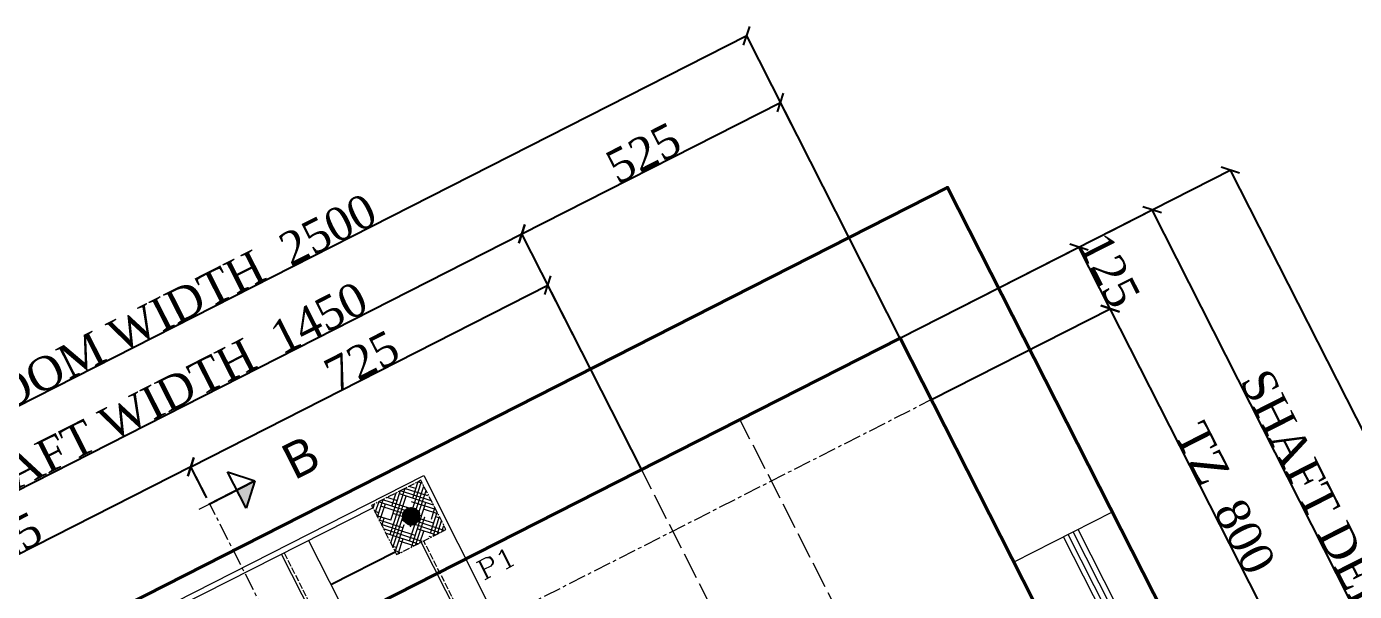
# Model space of a CAD drawing. Header units: millimetres. Extents: x 9028 to 18688, y -22518 to -16466.
# Drawn here: x 13603 to 16007, y -17910 to -16888 of the extents above; entities that cross this region are included whole.
import ezdxf

# ---------------------------------------------------------------- set-up
doc = ezdxf.new("R2010")
doc.units = ezdxf.units.MM
doc.linetypes.add('$0$ACAD_ISO02W100', pattern=[15, 12, -3])
doc.linetypes.add('$0$CENTER', pattern=[50.8, 31.75, -6.35, 6.35, -6.35])
for name, color, linetype, lineweight in [('$0$Car', 3, 'Continuous', 18), ('$0$CL', 2, '$0$CENTER', 0), ('$0$DL', 8, '$0$ACAD_ISO02W100', 0), ('$0$Wall', 1, 'Continuous', 50)]:
    doc.layers.add(name, color=color, linetype=linetype, lineweight=lineweight)
doc.styles.add('$0$nassar2', font='cent.shx', dxfattribs={"height": 60})
doc.dimstyles.new('$0$Nassar2', dxfattribs={"dimtxt": 35, "dimasz": 25, "dimexe": 1.25, "dimexo": 0.625, "dimtad": 1, "dimtxsty": '$0$nassar2', "dimblk": '$0$_Oblique', "dimcen": 2.5, "dimadec": 0, "dimazin": 0, "dimtfac": 1, "dimtmove": 0, "dimatfit": 3, "dimldrblk": '$0$_Oblique', "dimfxl": 1, "dimarcsym": 0})

# ---------------------------------------------------------------- blocks, each defined once
blk = doc.blocks.new('$0$_Oblique')
at = {"color": 0, "linetype": 'ByBlock', "lineweight": -2}
blk.add_line((-0.5, -0.5), (0.5, 0.5), dxfattribs=at)
blk = doc.blocks.new('*D49')
at = {"color": 0, "lineweight": -2, "transparency": 16777216}
for p, q in [((13900.5, -17684.7), (13254.2, -18013)), ((13929.2, -17741), (13900, -17683.5)), ((13331, -18164.2), (13253.6, -18011.9))]:
    blk.add_line(p, q, dxfattribs=at)
at = {"layer": 'Defpoints', "color": 0, "transparency": 16777216}
for p in [(13929.5, -17741.6), (13254.2, -18013), (13331.2, -18164.7)]:
    blk.add_point(p, dxfattribs=at)
at = {"color": 0, "lineweight": -2, "transparency": 16777216, "xscale": 25, "yscale": 25, "zscale": 25}
for p, rotation in [((13900.5, -17684.7), 26.92901637119424), ((13254.2, -18013), 206.9290163711943)]:
    blk.add_blockref('$0$_Oblique', p, dxfattribs=dict(at, rotation=rotation))
at = {"color": 0, "transparency": 16777216, "insert": (13563.5, -17821.5), "char_height": 60, "attachment_point": 5, "rotation": 26.929, "style": '$0$nassar2'}
blk.add_mtext('725', dxfattribs=at)
blk = doc.blocks.new('*D50')
at = {"color": 0, "lineweight": -2, "transparency": 16777216}
for p, q in [((14623.7, -17507.5), (14546.4, -17355.2)), ((13900.5, -17684.7), (14546.9, -17356.3)), ((13927, -17736.8), (13900, -17683.5))]:
    blk.add_line(p, q, dxfattribs=at)
at = {"layer": 'Defpoints', "color": 0, "transparency": 16777216}
for p in [(14546.9, -17356.3), (14624, -17508.1), (13927.3, -17737.3)]:
    blk.add_point(p, dxfattribs=at)
at = {"color": 0, "lineweight": -2, "transparency": 16777216, "xscale": 25, "yscale": 25, "zscale": 25}
for p, rotation in [((14546.9, -17356.3), 26.92901637119429), ((13900.5, -17684.7), 206.9290163711943)]:
    blk.add_blockref('$0$_Oblique', p, dxfattribs=dict(at, rotation=rotation))
at = {"color": 0, "transparency": 16777216, "insert": (14209.9, -17493.2), "char_height": 60, "attachment_point": 5, "rotation": 26.929, "style": '$0$nassar2'}
blk.add_mtext('725', dxfattribs=at)
blk = doc.blocks.new('*D52')
at = {"color": 0, "lineweight": -2, "transparency": 16777216}
for p, q in [((15241.5, -17563.1), (15566.1, -17398.2)), ((15927.3, -18112), (15564.9, -17398.8)), ((15603.8, -18276.3), (15928.4, -18111.5))]:
    blk.add_line(p, q, dxfattribs=at)
at = {"layer": 'Defpoints', "color": 0, "transparency": 16777216}
for p in [(15564.9, -17398.8), (15241, -17563.4), (15603.3, -18276.6)]:
    blk.add_point(p, dxfattribs=at)
at = {"color": 0, "lineweight": -2, "transparency": 16777216, "xscale": 25, "yscale": 25, "zscale": 25}
for p, rotation in [((15564.9, -17398.8), 116.9290163711014), ((15927.3, -18112), 296.9290163711014)]:
    blk.add_blockref('$0$_Oblique', p, dxfattribs=dict(at, rotation=rotation))
at = {"color": 0, "transparency": 16777216, "insert": (15773.4, -17741.5), "char_height": 60, "attachment_point": 5, "rotation": 296.929, "style": '$0$nassar2'}
blk.add_mtext('TZ  800', dxfattribs=at)
blk = doc.blocks.new('*D53')
at = {"color": 0, "lineweight": -2, "transparency": 16777216}
for p, q in [((15184.9, -17451.6), (15509.4, -17286.8)), ((15564.9, -17398.8), (15508.3, -17287.3)), ((15241.5, -17563.1), (15566.1, -17398.2))]:
    blk.add_line(p, q, dxfattribs=at)
at = {"layer": 'Defpoints', "color": 0, "transparency": 16777216}
for p in [(15508.3, -17287.3), (15184.3, -17451.9), (15241, -17563.4)]:
    blk.add_point(p, dxfattribs=at)
at = {"color": 0, "lineweight": -2, "transparency": 16777216, "xscale": 25, "yscale": 25, "zscale": 25}
for p, rotation in [((15508.3, -17287.3), 116.9290163711014), ((15564.9, -17398.8), 296.9290163711014)]:
    blk.add_blockref('$0$_Oblique', p, dxfattribs=dict(at, rotation=rotation))
at = {"color": 0, "transparency": 16777216, "insert": (15563.9, -17329.2), "char_height": 60, "attachment_point": 5, "rotation": 296.929, "style": '$0$nassar2'}
blk.add_mtext('125', dxfattribs=at)
blk = doc.blocks.new('*D55')
at = {"color": 0, "lineweight": -2, "transparency": 16777216}
for p, q in [((15562, -17260.1), (15641.8, -17219.5)), ((16365.3, -18646.6), (15640.7, -17220.1)), ((16286.6, -18686.6), (16366.5, -18646))]:
    blk.add_line(p, q, dxfattribs=at)
at = {"layer": 'Defpoints', "color": 0, "transparency": 16777216}
for p in [(15640.7, -17220.1), (15561.4, -17260.4), (16286, -18686.9)]:
    blk.add_point(p, dxfattribs=at)
at = {"color": 0, "lineweight": -2, "transparency": 16777216, "xscale": 25, "yscale": 25, "zscale": 25}
for p, rotation in [((15640.7, -17220.1), 116.9290163711014), ((16365.3, -18646.6), 296.9290163711014)]:
    blk.add_blockref('$0$_Oblique', p, dxfattribs=dict(at, rotation=rotation))
at = {"color": 0, "transparency": 16777216, "insert": (16007.7, -17874.9), "char_height": 60, "attachment_point": 5, "rotation": 296.929, "style": '$0$nassar2'}
blk.add_mtext('SHAFT DEPTH 1600', dxfattribs=at)
blk = doc.blocks.new('*D56')
at = {"color": 0, "lineweight": -2, "transparency": 16777216}
for p, q in [((15184.9, -17451.6), (15783.3, -17147.6)), ((15782.2, -17148.2), (16914.4, -19377.1)), ((16317.1, -19680.5), (16915.5, -19376.6))]:
    blk.add_line(p, q, dxfattribs=at)
at = {"layer": 'Defpoints', "color": 0, "transparency": 16777216}
for p in [(15184.3, -17451.9), (16914.4, -19377.1), (16316.6, -19680.8)]:
    blk.add_point(p, dxfattribs=at)
at = {"color": 0, "lineweight": -2, "transparency": 16777216, "xscale": 25, "yscale": 25, "zscale": 25}
for p, rotation in [((15782.2, -17148.2), 116.9290163711014), ((16914.4, -19377.1), 296.9290163711014)]:
    blk.add_blockref('$0$_Oblique', p, dxfattribs=dict(at, rotation=rotation))
at = {"color": 0, "transparency": 16777216, "insert": (16471.7, -18437.9), "char_height": 60, "attachment_point": 5, "rotation": 296.929, "style": '$0$nassar2'}
blk.add_mtext('M/C ROOM DEPTH 2500', dxfattribs=at)
blk = doc.blocks.new('*D57')
at = {"color": 0, "lineweight": -2, "transparency": 16777216}
for p, q in [((14906.7, -16905.3), (12677.7, -18037.5)), ((15184.1, -17451.4), (14906.1, -16904.1)), ((12955.1, -18583.6), (12677.2, -18036.4))]:
    blk.add_line(p, q, dxfattribs=at)
at = {"layer": 'Defpoints', "color": 0, "transparency": 16777216}
for p in [(15184.3, -17451.9), (12677.7, -18037.5), (12955.4, -18584.1)]:
    blk.add_point(p, dxfattribs=at)
at = {"color": 0, "lineweight": -2, "transparency": 16777216, "xscale": 25, "yscale": 25, "zscale": 25}
for p, rotation in [((14906.7, -16905.3), 26.92901637119424), ((12677.7, -18037.5), 206.9290163711943)]:
    blk.add_blockref('$0$_Oblique', p, dxfattribs=dict(at, rotation=rotation))
at = {"color": 0, "transparency": 16777216, "insert": (13778.3, -17444.1), "char_height": 60, "attachment_point": 5, "rotation": 26.929, "style": '$0$nassar2'}
blk.add_mtext('M/C ROOM WIDTH  2500', dxfattribs=at)
blk = doc.blocks.new('*D58')
at = {"color": 0, "lineweight": -2, "transparency": 16777216}
for p, q in [((13206.9, -17920), (14499.7, -17263.3)), ((14716, -17689.1), (14499.1, -17262.2)), ((13423.2, -18345.8), (13206.4, -17918.9))]:
    blk.add_line(p, q, dxfattribs=at)
at = {"layer": 'Defpoints', "color": 0, "transparency": 16777216}
for p in [(14499.7, -17263.3), (14716.3, -17689.7), (13423.5, -18346.4)]:
    blk.add_point(p, dxfattribs=at)
at = {"color": 0, "lineweight": -2, "transparency": 16777216, "xscale": 25, "yscale": 25, "zscale": 25}
for p, rotation in [((14499.7, -17263.3), 26.92901637119429), ((13206.9, -17920), 206.9290163711943)]:
    blk.add_blockref('$0$_Oblique', p, dxfattribs=dict(at, rotation=rotation))
at = {"color": 0, "transparency": 16777216, "insert": (13839.4, -17564.4), "char_height": 60, "attachment_point": 5, "rotation": 26.929, "style": '$0$nassar2'}
blk.add_mtext('SHAFT WIDTH  1450', dxfattribs=at)
blk = doc.blocks.new('*D59')
at = {"color": 0, "lineweight": -2, "transparency": 16777216}
for p, q in [((14499.7, -17263.3), (14967.8, -17025.6)), ((14987.8, -17065.1), (14967.2, -17024.5)), ((14716, -17689.1), (14499.1, -17262.2))]:
    blk.add_line(p, q, dxfattribs=at)
at = {"layer": 'Defpoints', "color": 0, "transparency": 16777216}
for p in [(14967.8, -17025.6), (14988.1, -17065.6), (14716.3, -17689.7)]:
    blk.add_point(p, dxfattribs=at)
at = {"color": 0, "lineweight": -2, "transparency": 16777216, "xscale": 25, "yscale": 25, "zscale": 25}
for p, rotation in [((14967.8, -17025.6), 26.92901637119429), ((14499.7, -17263.3), 206.9290163711943)]:
    blk.add_blockref('$0$_Oblique', p, dxfattribs=dict(at, rotation=rotation))
at = {"color": 0, "transparency": 16777216, "insert": (14719.9, -17117.1), "char_height": 60, "attachment_point": 5, "rotation": 26.929, "style": '$0$nassar2'}
blk.add_mtext('525', dxfattribs=at)

msp = doc.modelspace()

# ---------------------------------------------------------------- hatches: boundary and pattern name
at = {"layer": '$0$Car', "lineweight": 25, "ltscale": 4, "transparency": 16777216}
h = msp.add_hatch(color=256, dxfattribs=at)
h.dxf.hatch_style = 1
h.paths.add_polyline_path([(13983.695, -17726.919), (14000.436, -17759.635), (14016.219, -17710.285)])
at = {"true_color": 0x000007}
h = msp.add_hatch(color=7, dxfattribs=at)
h.paths.add_polyline_path([(14288.532, -17763.834), (14301.412, -17789.192), (14286.43, -17766.674)])
h.paths.add_polyline_path([(14301.412, -17789.192), (14286.43, -17766.674), (14298.118, -17789.684)])
h = msp.add_hatch(color=7, dxfattribs=at)
h.paths.add_polyline_path([(14290.641, -17762.172), (14303.999, -17788.469), (14288.532, -17763.834)])
h.paths.add_polyline_path([(14303.999, -17788.469), (14288.532, -17763.834), (14301.412, -17789.192)])
h = msp.add_hatch(color=7, dxfattribs=at)
h.paths.add_polyline_path([(14292.989, -17760.98), (14306.585, -17787.746), (14290.641, -17762.172)])
h.paths.add_polyline_path([(14306.585, -17787.746), (14290.641, -17762.172), (14303.999, -17788.469)])
h = msp.add_hatch(color=7, dxfattribs=at)
h.paths.add_polyline_path([(14295.807, -17759.548), (14309.164, -17785.845), (14292.989, -17760.98)])
h.paths.add_polyline_path([(14309.164, -17785.845), (14292.989, -17760.98), (14306.585, -17787.746)])
h = msp.add_hatch(color=7, dxfattribs=at)
h.paths.add_polyline_path([(14298.631, -17759.295), (14311.035, -17783.713), (14295.807, -17759.548)])
h.paths.add_polyline_path([(14311.035, -17783.713), (14295.807, -17759.548), (14309.164, -17785.845)])
h = msp.add_hatch(color=7, dxfattribs=at)
h.paths.add_polyline_path([(14301.225, -17759.75), (14312.436, -17781.82), (14298.631, -17759.295)])
h.paths.add_polyline_path([(14312.436, -17781.82), (14298.631, -17759.295), (14311.035, -17783.713)])
h = msp.add_hatch(color=7, dxfattribs=at)
h.paths.add_polyline_path([(14304.527, -17760.435), (14313.83, -17778.749), (14301.225, -17759.75)])
h.paths.add_polyline_path([(14313.83, -17778.749), (14301.225, -17759.75), (14312.436, -17781.82)])
h = msp.add_hatch(color=7, dxfattribs=at)
h.paths.add_polyline_path([(14306.89, -17761.598), (14314.046, -17775.685), (14304.527, -17760.435)])
h.paths.add_polyline_path([(14314.046, -17775.685), (14304.527, -17760.435), (14313.83, -17778.749)])
h = msp.add_hatch(color=7, dxfattribs=at)
h.paths.add_polyline_path([(14309.022, -17763.469), (14314.031, -17773.33), (14306.89, -17761.598)])
h.paths.add_polyline_path([(14314.031, -17773.33), (14306.89, -17761.598), (14314.046, -17775.685)])
h = msp.add_hatch(color=7, dxfattribs=at)
h.paths.add_polyline_path([(14311.154, -17765.34), (14313.778, -17770.505), (14309.022, -17763.469)])
h.paths.add_polyline_path([(14313.778, -17770.505), (14309.022, -17763.469), (14314.031, -17773.33)])
h = msp.add_hatch(color=7, dxfattribs=at)
h.paths.add_polyline_path([(14284.813, -17771.631), (14293.161, -17788.066), (14284.358, -17774.225)])
h.paths.add_polyline_path([(14293.161, -17788.066), (14284.358, -17774.225), (14290.56, -17786.434)])
h = msp.add_hatch(color=7, dxfattribs=at)
h.paths.add_polyline_path([(14284.358, -17774.225), (14290.56, -17786.434), (14284.611, -17777.05)])
h.paths.add_polyline_path([(14290.56, -17786.434), (14284.611, -17777.05), (14288.428, -17784.563)])
h = msp.add_hatch(color=7, dxfattribs=at)
h.paths.add_polyline_path([(14284.611, -17777.05), (14288.428, -17784.563), (14284.865, -17779.875)])
h.paths.add_polyline_path([(14288.428, -17784.563), (14284.865, -17779.875), (14286.296, -17782.692)])
h = msp.add_hatch(color=7, dxfattribs=at)
h.paths.add_polyline_path([(14285.737, -17768.799), (14295.994, -17788.991), (14284.813, -17771.631)])
h.paths.add_polyline_path([(14295.994, -17788.991), (14284.813, -17771.631), (14293.161, -17788.066)])
h = msp.add_hatch(color=7, dxfattribs=at)
h.paths.add_polyline_path([(14286.43, -17766.674), (14298.118, -17789.684), (14285.737, -17768.799)])
h.paths.add_polyline_path([(14298.118, -17789.684), (14285.737, -17768.799), (14295.994, -17788.991)])
msp.add_hatch(color=7, dxfattribs=at).paths.add_polyline_path([(14312.347, -17767.688), (14311.154, -17765.34), (14313.778, -17770.505)])

# ---------------------------------------------------------------- linework, layer by layer
at = {"layer": '$0$Car', "lineweight": 25, "ltscale": 4}
for p, q in [((14013.895, -17711.465), (13932.715, -17752.983)), ((13935.039, -17751.802), (14016.219, -17710.285)), ((14000.436, -17759.635), (13966.967, -17694.195)), ((13966.967, -17694.195), (14016.265, -17710.12)), ((14016.219, -17710.285), (14000.436, -17759.635))]:
    msp.add_line(p, q, dxfattribs=at)
at = {"layer": '$0$Car', "ltscale": 4}
msp.add_line((13915.233, -17761.695), (13983.695, -17726.919), dxfattribs=at)
at = {"layer": '$0$Car'}
msp.add_line((15568.611, -17766.774), (15390.297, -17857.351), dxfattribs=at)
at = {"layer": '$0$CL'}
for p, q in [((12321.19, -19046.495), (15240.956, -17563.354)), ((14933.968, -19719.08), (13934.604, -17751.697))]:
    msp.add_line(p, q, dxfattribs=at)
at = {"layer": '$0$DL', "ltscale": 4}
for p, q in [((15619.204, -19025.605), (14894.586, -17599.096)), ((15440.89, -19116.182), (14716.272, -17689.673))]:
    msp.add_line(p, q, dxfattribs=at)
at = {"layer": '$0$DL'}
for p, q in [((14522.518, -18213.58), (14322.029, -17818.89)), ((14313.141, -18319.936), (14069.531, -17840.357))]:
    msp.add_line(p, q, dxfattribs=at)
at = {"layer": '$0$Wall'}
for points in [[(16407.138, -19859.142), (16585.452, -19768.565), (15270.405, -17179.716), (12684.857, -18493.086), (13999.904, -21081.935), (14846.894, -20651.693)], [(15558.746, -20065.773), (16316.561, -19680.828), (15184.345, -17451.908), (12955.425, -18584.123), (14087.64, -20813.044), (14756.317, -20473.379)]]:
    msp.add_lwpolyline(points, dxfattribs=at)
for p, q in [((15578.482, -17786.207), (15568.611, -17766.774)), ((14154.132, -17897.866), (14270.399, -17838.618))]:
    msp.add_line(p, q)
at = {"color": 7, "linetype": 'Continuous', "lineweight": 20, "true_color": 0x000007}
for points in [[(13699.388, -18017.021), (14322.045, -17700.733), (14568.563, -18190.19)], [(14304.713, -17715.445), (14293.912, -17720.931), (14293.912, -17720.931)], [(14299.862, -17767.531), (14318.114, -17711.591), (14318.114, -17711.591)], [(14302.052, -17741.607), (14312.226, -17711.628), (14312.226, -17711.628)], [(14308.939, -17713.298), (14307.061, -17714.252), (14307.061, -17714.252)], [(14316.922, -17709.243), (14311.287, -17712.105), (14311.287, -17712.105)], [(14319.784, -17714.878), (14311.287, -17712.105), (14311.287, -17712.105)], [(14319.784, -17714.878), (14316.922, -17709.243), (14316.922, -17709.243)], [(14321.931, -17719.104), (14320.738, -17716.756), (14320.738, -17716.756)], [(14255.407, -17740.49), (14253.529, -17741.444), (14253.529, -17741.444)], [(14274.287, -17746.259), (14255.876, -17740.252), (14255.876, -17740.252)], [(14269.025, -17733.573), (14257.755, -17739.298), (14257.755, -17739.298)], [(14261.014, -17807.35), (14288.277, -17723.793), (14288.277, -17723.793)], [(14262.289, -17822.652), (14290.253, -17738.149), (14290.253, -17738.149)], [(14262.735, -17781.664), (14280.295, -17727.848), (14280.295, -17727.848)], [(14264.456, -17755.979), (14272.312, -17731.903), (14272.312, -17731.903)], [(14273.72, -17731.188), (14271.373, -17732.38), (14271.373, -17732.38)], [(14286.869, -17724.509), (14275.599, -17730.233), (14275.599, -17730.233)], [(14339.821, -17754.322), (14277.977, -17733.752), (14277.977, -17733.752)], [(14335.766, -17746.339), (14279.825, -17728.087), (14279.825, -17728.087)], [(14329.586, -17737.664), (14287.338, -17724.27), (14287.338, -17724.27)], [(14291.564, -17722.123), (14289.217, -17723.316), (14289.217, -17723.316)], [(14307.829, -17723.904), (14295.321, -17720.215), (14295.321, -17720.215)], [(14296.419, -17818.902), (14326.224, -17727.556), (14326.224, -17727.556)], [(14298.14, -17793.217), (14322.408, -17720.043), (14322.408, -17720.043)], [(14328.61, -17732.252), (14323.124, -17721.452), (14323.124, -17721.452)], [(14330.995, -17736.948), (14329.802, -17734.6), (14329.802, -17734.6)], [(14337.674, -17750.096), (14332.188, -17739.296), (14332.188, -17739.296)], [(13793.14, -17980.623), (14229.848, -17758.79), (14229.848, -17758.79)], [(14233.337, -17751.701), (14227.702, -17754.563), (14227.702, -17754.563)], [(14227.702, -17754.563), (14230.564, -17760.198), (14230.564, -17760.198)], [(14230.326, -17759.729), (14232.867, -17751.94), (14232.867, -17751.94)], [(14231.518, -17762.077), (14232.711, -17764.425), (14232.711, -17764.425)], [(14234.381, -17767.712), (14241.32, -17747.646), (14241.32, -17747.646)], [(14238.032, -17749.316), (14235.685, -17750.508), (14235.685, -17750.508)], [(14238.197, -17775.225), (14248.833, -17743.83), (14248.833, -17743.83)], [(14251.181, -17742.637), (14240.38, -17748.123), (14240.38, -17748.123)], [(14318.272, -17773.539), (14240.38, -17748.123), (14240.38, -17748.123)], [(14242.252, -17783.208), (14252.888, -17751.812), (14252.888, -17751.812)], [(14339.792, -17786.828), (14244.435, -17756.106), (14244.435, -17756.106)], [(14295.807, -17759.548), (14247.894, -17744.307), (14247.894, -17744.307)], [(14266.344, -17830.635), (14288.293, -17763.365), (14288.293, -17763.365)], [(14291.088, -17758.401), (14299.198, -17774.366), (14307.308, -17790.332)], [(14299.788, -17830.187), (14325.658, -17749.701), (14325.658, -17749.701)], [(14343.876, -17762.305), (14299.973, -17747.98), (14299.973, -17747.98)], [(14347.692, -17769.818), (14321.731, -17761.739), (14321.731, -17761.739)], [(14335.975, -17779.315), (14342.206, -17759.018), (14342.206, -17759.018)], [(14337.696, -17753.629), (14338.389, -17751.505), (14338.389, -17751.505)], [(14340.059, -17754.792), (14338.867, -17752.444), (14338.867, -17752.444)], [(14346.977, -17768.41), (14341.013, -17756.67), (14341.013, -17756.67)], [(14240.977, -17767.905), (14233.188, -17765.364), (14233.188, -17765.364)], [(14233.903, -17766.773), (14239.39, -17777.573), (14239.39, -17777.573)], [(14262.735, -17781.664), (14237.243, -17773.347), (14237.243, -17773.347)], [(14240.582, -17779.921), (14241.775, -17782.269), (14241.775, -17782.269)], [(14284.493, -17795.423), (14241.298, -17781.329), (14241.298, -17781.329)], [(14242.968, -17784.617), (14248.454, -17795.417), (14248.454, -17795.417)], [(14246.307, -17791.191), (14250.697, -17777.737), (14250.697, -17777.737)], [(14358.955, -17800.132), (14266.663, -17769.627), (14266.663, -17769.627)], [(14299.198, -17774.366), (14283.233, -17782.476), (14283.233, -17782.476)], [(14350.973, -17804.187), (14288.42, -17783.386), (14288.42, -17783.386)], [(14299.198, -17774.366), (14315.164, -17766.256), (14315.164, -17766.256)], [(14308.105, -17767.479), (14314.069, -17779.218), (14302.329, -17785.182)], [(14307.302, -17826.371), (14323.937, -17775.387), (14323.937, -17775.387)], [(14334.254, -17805), (14346.261, -17767.001), (14346.261, -17767.001)], [(14339.233, -17810.151), (14350.316, -17774.984), (14350.316, -17774.984)], [(14351.747, -17777.801), (14343.488, -17775.498), (14343.488, -17775.498)], [(14346.746, -17806.334), (14354.132, -17782.497), (14354.132, -17782.497)], [(14349.123, -17772.636), (14347.931, -17770.288), (14347.931, -17770.288)], [(14355.802, -17785.784), (14350.316, -17774.984), (14350.316, -17774.984)], [(14358.187, -17790.48), (14356.995, -17788.132), (14356.995, -17788.132)], [(14306.25, -17809.183), (14245.353, -17789.312), (14245.353, -17789.312)], [(14319.511, -17820.169), (14249.169, -17796.826), (14249.169, -17796.826)], [(14249.646, -17797.765), (14250.839, -17800.113), (14250.839, -17800.113)], [(14251.793, -17801.991), (14257.757, -17813.73), (14257.757, -17813.73)], [(14311.528, -17824.224), (14254.879, -17805.74), (14254.879, -17805.74)], [(14270.399, -17838.618), (14286.811, -17789.52), (14286.811, -17789.52)], [(14343.459, -17808.004), (14310.178, -17797.145), (14310.178, -17797.145)], [(14315.285, -17822.316), (14322.216, -17801.073), (14322.216, -17801.073)], [(14335.476, -17812.059), (14331.936, -17810.904), (14331.936, -17810.904)], [(14334.537, -17812.536), (14336.885, -17811.343), (14336.885, -17811.343)], [(14339.233, -17810.151), (14350.033, -17804.665), (14350.033, -17804.665)], [(14352.381, -17803.472), (14354.26, -17802.518), (14354.26, -17802.518)], [(14354.729, -17802.279), (14358.426, -17790.95), (14358.426, -17790.95)], [(14356.608, -17801.325), (14362.242, -17798.463), (14362.242, -17798.463)], [(14362.242, -17798.463), (14359.142, -17792.358), (14359.142, -17792.358)], [(14258.711, -17815.609), (14259.903, -17817.957), (14259.903, -17817.957)], [(14261.096, -17820.305), (14266.582, -17831.105), (14266.582, -17831.105)], [(14272.94, -17830.829), (14265.389, -17828.757), (14265.389, -17828.757)], [(14267.775, -17833.453), (14268.967, -17835.801), (14268.967, -17835.801)], [(14280.066, -17840.206), (14269.206, -17836.27), (14269.206, -17836.27)], [(14275.84, -17842.352), (14284.851, -17814.736), (14284.851, -17814.736)], [(14304.015, -17828.041), (14276.398, -17819.03), (14276.398, -17819.03)], [(14285.701, -17837.343), (14296.501, -17831.857), (14296.501, -17831.857)], [(14298.849, -17830.664), (14300.728, -17829.71), (14300.728, -17829.71)], [(14303.076, -17828.518), (14314.345, -17822.793), (14314.345, -17822.793)], [(14316.693, -17821.6), (14319.041, -17820.408), (14319.041, -17820.408)], [(14320.92, -17819.453), (14332.189, -17813.729), (14332.189, -17813.729)], [(14458.756, -17843.817), (14460.858, -17840.977), (14463.407, -17834.366), (14479.15, -17865.358)], [(14462.713, -17836.49), (14477.741, -17866.074), (14477.741, -17866.074)], [(14269.922, -17837.679), (14273.022, -17843.784), (14273.022, -17843.784)], [(14273.022, -17843.784), (14278.657, -17840.921), (14278.657, -17840.921)], [(14281.005, -17839.728), (14283.353, -17838.536), (14283.353, -17838.536)], [(14417.388, -17857.742), (14435.232, -17848.678), (14440.643, -17847.701), (14442.529, -17847.925), (14445.607, -17850.496), (14447.754, -17854.722), (14448.015, -17858.725), (14447.322, -17860.849), (14443.342, -17864.643), (14431.133, -17870.845)], [(14421.614, -17855.595), (14437.357, -17886.587), (14437.357, -17886.587)], [(14423.023, -17854.879), (14438.766, -17885.872), (14438.766, -17885.872)], [(14435.232, -17848.678), (14438.765, -17848.655), (14441.12, -17848.64), (14444.199, -17851.212), (14446.345, -17855.438), (14446.606, -17859.441), (14445.444, -17861.803), (14443.342, -17864.643)], [(14433.131, -17888.734), (14443.462, -17883.486), (14443.462, -17883.486)], [(14471.636, -17869.175), (14485.254, -17862.257), (14485.254, -17862.257)]]:
    msp.add_lwpolyline(points, dxfattribs=at)
msp.add_lwpolyline([(14303.774, -17715.922), (14303.774, -17715.922)], close=True, dxfattribs=at)
at = {"color": 7, "linetype": 'Continuous', "lineweight": -2, "true_color": 0x000007}
for points in [[(14288.532, -17763.834), (14301.412, -17789.192), (14286.43, -17766.674)], [(14290.641, -17762.172), (14303.999, -17788.469), (14288.532, -17763.834)], [(14303.999, -17788.469), (14288.532, -17763.834), (14301.412, -17789.192)], [(14292.989, -17760.98), (14306.585, -17787.746), (14290.641, -17762.172)], [(14306.585, -17787.746), (14290.641, -17762.172), (14303.999, -17788.469)], [(14295.807, -17759.548), (14309.164, -17785.845), (14292.989, -17760.98)], [(14309.164, -17785.845), (14292.989, -17760.98), (14306.585, -17787.746)], [(14298.631, -17759.295), (14311.035, -17783.713), (14295.807, -17759.548)], [(14311.035, -17783.713), (14295.807, -17759.548), (14309.164, -17785.845)], [(14301.225, -17759.75), (14312.436, -17781.82), (14298.631, -17759.295)], [(14312.436, -17781.82), (14298.631, -17759.295), (14311.035, -17783.713)], [(14304.527, -17760.435), (14313.83, -17778.749), (14301.225, -17759.75)], [(14313.83, -17778.749), (14301.225, -17759.75), (14312.436, -17781.82)], [(14306.89, -17761.598), (14314.046, -17775.685), (14304.527, -17760.435)], [(14314.046, -17775.685), (14304.527, -17760.435), (14313.83, -17778.749)], [(14309.022, -17763.469), (14314.031, -17773.33), (14306.89, -17761.598)], [(14314.031, -17773.33), (14306.89, -17761.598), (14314.046, -17775.685)], [(14311.154, -17765.34), (14313.778, -17770.505), (14309.022, -17763.469)], [(14313.778, -17770.505), (14309.022, -17763.469), (14314.031, -17773.33)], [(14284.813, -17771.631), (14293.161, -17788.066), (14284.358, -17774.225)], [(14293.161, -17788.066), (14284.358, -17774.225), (14290.56, -17786.434)], [(14284.358, -17774.225), (14290.56, -17786.434), (14284.611, -17777.05)], [(14290.56, -17786.434), (14284.611, -17777.05), (14288.428, -17784.563)], [(14284.611, -17777.05), (14288.428, -17784.563), (14284.865, -17779.875)], [(14285.737, -17768.799), (14295.994, -17788.991), (14284.813, -17771.631)], [(14295.994, -17788.991), (14284.813, -17771.631), (14293.161, -17788.066)], [(14288.428, -17784.563), (14284.865, -17779.875), (14286.296, -17782.692)], [(14286.43, -17766.674), (14298.118, -17789.684), (14285.737, -17768.799)], [(14298.118, -17789.684), (14285.737, -17768.799), (14295.994, -17788.991)], [(14301.412, -17789.192), (14286.43, -17766.674), (14298.118, -17789.684)], [(14312.347, -17767.688), (14311.154, -17765.34), (14313.778, -17770.505)]]:
    msp.add_lwpolyline(points, close=True, dxfattribs=at)
for points in [[(15568.611, -17766.774), (15804.223, -18230.609)], [(14346.069, -17877.723), (14185.419, -17959.328)]]:
    msp.add_lwpolyline(points)
at = {"color": 7, "linetype": 'Continuous', "lineweight": 20}
for points in [[(15715.942, -18275.453), (15480.33, -17811.617)], [(15606.595, -18039.238), (15488.788, -17807.321)], [(15615.51, -18034.71), (15497.704, -17802.792)], [(15624.426, -18030.181), (15506.62, -17798.263)], [(14113.623, -17817.983), (14357.209, -18297.551)], [(14517.83, -18215.961), (14317.368, -17821.257)], [(14308.392, -18322.349), (14064.781, -17842.768)]]:
    msp.add_lwpolyline(points, dxfattribs=at)
at = {"color": 7, "linetype": 'Continuous', "lineweight": 20, "true_color": 0x000007}
msp.add_open_spline([(14292.519, -17761.218), (14300.033, -17757.402), (14309, -17759.936), (14312.816, -17767.449), (14312.816, -17767.449), (14316.633, -17774.962), (14313.629, -17784.168), (14306.116, -17787.984), (14306.116, -17787.984), (14299.072, -17791.562), (14289.867, -17788.558), (14286.05, -17781.045), (14286.05, -17781.045), (14282.234, -17773.532), (14285.476, -17764.796), (14292.519, -17761.218)], degree=3, knots=[0, 0, 0, 0, 0.0625, 0.0625, 0.0625, 0.062501, 0.125, 0.125, 0.125, 0.125001, 0.1875, 0.1875, 0.1875, 0.187501, 1, 1, 1, 1], dxfattribs=at)

# ---------------------------------------------------------------- texts
at = {"ltscale": 4, "insert": (14110.704, -17625.533), "char_height": 65, "attachment_point": 3, "rotation": 26.65697}
msp.add_mtext_dynamic_manual_height_columns('B', width=315.98199, gutter_width=125, heights=[0], dxfattribs=at)

# ---------------------------------------------------------------- dimensions: what is measured, and where the dimension line sits
for base, p1, p2, angle, text, picture, middle in [((12677.747, -18037.478), (15184.345, -17451.908), (12955.425, -18584.123), 26.929016, 'M/C ROOM WIDTH  <>', '*D57', (13778.338, -17444.066)), ((14499.705, -17263.331), (13423.498, -18346.358), (14716.272, -17689.673), 26.929016, 'SHAFT WIDTH  <>', '*D58', (13839.449, -17564.37)), ((15564.944, -17398.779), (15603.265, -18276.608), (15240.956, -17563.354), 116.929016, 'TZ  <>', '*D52', (15773.403, -17741.536))]:
    dim = msp.add_linear_dim(base=base, p1=p1, p2=p2, angle=angle, text=text, dimstyle='$0$Nassar2')
    dim.commit()
    dim.dimension.update_dxf_attribs({"geometry": picture, "text_midpoint": middle})
for base, p1, p2, angle, picture, middle in [((14967.779, -17025.566), (14716.272, -17689.673), (14988.124, -17065.619), 26.929016, '*D59', (14719.872, -17117.145)), ((15508.334, -17287.333), (15240.956, -17563.354), (15184.343, -17451.909), 116.929016, '*D53', (15563.943, -17329.186)), ((14546.934, -17356.308), (13927.301, -17737.319), (14624.018, -17508.058), 26.929016, '*D50', (14209.871, -17493.175)), ((13254.16, -18012.993), (13929.472, -17741.6), (13331.244, -18164.743), 26.929016, '*D49', (13563.483, -17821.518))]:
    dim = msp.add_linear_dim(base=base, p1=p1, p2=p2, angle=angle, dimstyle='$0$Nassar2')
    dim.commit()
    dim.dimension.update_dxf_attribs({"geometry": picture, "text_midpoint": middle})
for base, p1, p2, text, picture, middle in [((16914.422, -19377.136), (15184.343, -17451.909), (16316.561, -19680.828), 'M/C ROOM DEPTH <>', '*D56', (16444.371, -18451.776)), ((15640.729, -17220.081), (16286.018, -18686.886), (15561.4, -17260.377), 'SHAFT DEPTH <>', '*D55', (15980.393, -17888.757))]:
    dim = msp.add_linear_dim(base=base, p1=p1, p2=p2, angle=116.929016, text=text, dimstyle='$0$Nassar2')
    dim.commit()
    dim.dimension.update_dxf_attribs({"geometry": picture, "text_midpoint": middle, "dimtype": 160})

doc.saveas('drawing.dxf')
